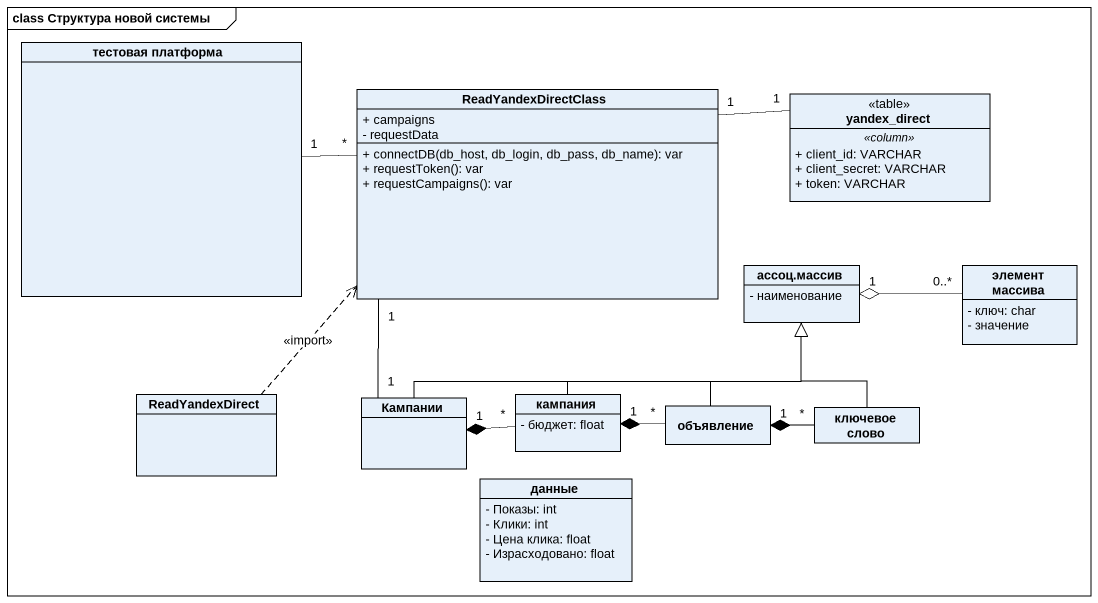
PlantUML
@startuml
mainframe class Структура новой системы
hide circle
hide empty members
skinparam classAttributeIconSize 0
class "тестовая платформа" as тестовая_платформа
class ReadYandexDirectClass {
  + campaigns
  - requestData
  + connectDB(db_host, db_login, db_pass, db_name): var
  + requestToken(): var
  + requestCampaigns(): var
}
class yandex_direct <<table>> {
  .. <<column>> ..
  + client_id: VARCHAR
  + client_secret: VARCHAR
  + token: VARCHAR
}
class "ассоц.массив" as ассоц_массив {
  - наименование
}
class "элемент массива" as элемент_массива {
  - ключ: char
  - значение
}
class ReadYandexDirect
class Кампании
class кампания {
  - бюджет: float
}
class объявление
class "ключевое слово" as ключевое_слово
class данные {
  - Показы: int
  - Клики: int
  - Цена клика: float
  - Израсходовано: float
}
ReadYandexDirectClass "*" -left- "1" тестовая_платформа
yandex_direct "1" -left- "1" ReadYandexDirectClass
элемент_массива "0..*" -left-o "1" ассоц_массив
ReadYandexDirect .up.> ReadYandexDirectClass : <<import>>
Кампании "1" -up- "1" ReadYandexDirectClass
Кампании -right-|> ассоц_массив
кампания -right-|> ассоц_массив
кампания "*" -left-* "1" Кампании
объявление -up-|> ассоц_массив
объявление "*" -left-* "1" кампания
ключевое_слово -up-|> ассоц_массив
ключевое_слово "*" -left-* "1" объявление
@enduml
